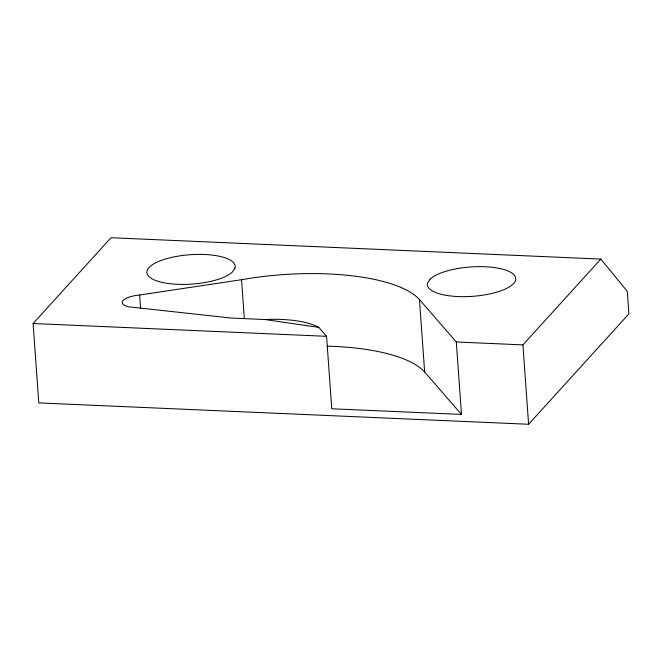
<?xml version="1.0" encoding="UTF-8"?>
<svg xmlns="http://www.w3.org/2000/svg" width="662" height="662" viewBox="0 0 662 662"><rect width="100%" height="100%" fill="white"/><g stroke="black" fill="none" stroke-linecap="round" stroke-linejoin="round"><path stroke-width="0.99" d="M33.1 323.511L111.034 237.724L600.848 259.09L627.286 291.354L628.9 313.879L528.607 424.276L38.793 402.91L33.1 323.511L326.573 336.313L331.761 408.768L461.488 414.429L456.3 341.973L419.451 299.53A139.012 46.175 -4.1 0 0 241.539 279.712L139.641 295.004A19.049 6.33 -4.1 0 0 123.14 300.432A19.049 6.33 -4.1 0 0 128.9 306.837L231.311 318.066L265.09 319.539A64.214 21.325 -4.1 0 1 318.819 327.384L326.573 336.313M528.607 424.276L522.914 344.885L600.848 259.09M456.3 341.973L522.914 344.885M265.09 319.539L318.819 327.384M327.227 346.168A139.012 46.175 -4.1 0 1 424.648 371.978L461.488 414.429M419.451 299.53L424.648 371.978M241.539 279.712L244.311 318.488M139.641 295.004L140.592 308.269M235.018 268.143L232.321 272.065A44.296 14.713 -4.1 0 1 159.269 281.681A44.296 14.713 -4.1 0 1 176.663 256.384A44.296 14.713 -4.1 0 1 235.018 268.143M430.317 278.967L427.602 282.881A44.296 14.713 -4.1 0 0 485.867 294.689A44.296 14.713 -4.1 0 0 503.401 269.393A44.296 14.713 -4.1 0 0 430.317 278.967"/></g></svg>
